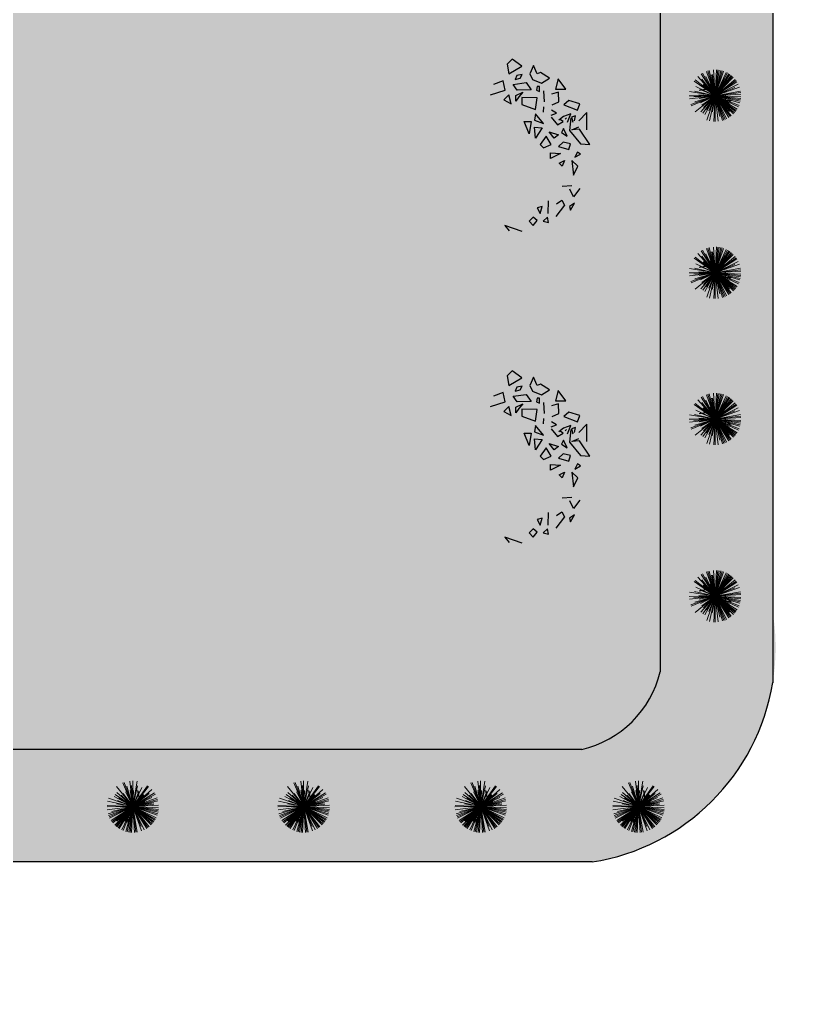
# Model space of a CAD drawing. Header units: millimetres. Extents: x -1544140 to 7445918, y -1294905 to 2019878.
# Drawn here: x 1783766 to 1790708, y 33135 to 41904 of the extents above; entities that cross this region are included whole.
import ezdxf

# ---------------------------------------------------------------- set-up
doc = ezdxf.new("R2010")
doc.units = ezdxf.units.MM
doc.header["$MEASUREMENT"] = 0
doc.layers.add('marc det', color=74, linetype='Continuous', lineweight=18)
picture_1 = doc.add_image_def('image5.png', size_in_pixel=(1482, 826))

msp = doc.modelspace()

# ---------------------------------------------------------------- hatches: boundary and pattern name
at = {"true_color": 0x8dc133, "transparency": 33554687}
h = msp.add_hatch(color=65, dxfattribs=at)
h.dxf.hatch_style = 1
h.paths.add_polyline_path([(1789235.9, 49684.9, -0.388077), (1790455.1, 48602.3), (1790455.1, 36642.8, -0.416277), (1788851.7, 34424.9), (1781159, 34424.9, -0.394381), (1778697.6, 35837.7), (1778697.6, 47717.4, -0.352206), (1780242.9, 49684.9)])
h.paths.add_polyline_path([(1789455.1, 36546.3, -0.417198), (1788759.3, 35424.9), (1781024.2, 35424.9, -0.386529), (1779697.6, 36013.3), (1779697.6, 47724.2, -0.326949), (1780377.3, 48684.9), (1789455.1, 48684.9)], flags=16)
at = {"true_color": 0xb8d93f, "transparency": 33554687}
h = msp.add_hatch(color=63, dxfattribs=at)
h.dxf.hatch_style = 1
h.paths.add_polyline_path([(1780377.3, 48684.9, 0.326949), (1779697.6, 47724.2), (1779697.6, 36013.3, 0.386529), (1781024.2, 35424.9), (1788759.3, 35424.9, 0.417198), (1789455.1, 36546.3), (1789455.1, 48528.4, 0.351898), (1789246, 48684.9)])
at = {"layer": 'marc det'}
for points in [[(1787411.5, 40390.5), (1787451.8, 40240.3), (1787515.1, 40190.9), (1787642.5, 40100.3), (1787653.6, 40004.9), (1787763.4, 39992.1), (1787809.9, 40028.8), (1787879.7, 40001.2), (1788077.5, 39895.7), (1788145.8, 39929.8), (1788231, 39987.8), (1788305.9, 39988.8), (1788350, 39873.7), (1788361.4, 40034.1), (1788435, 40014.2), (1788489.2, 40066.1), (1788557.6, 40072.7), (1788644, 40151.6), (1788740.9, 40177.5), (1788796.3, 40250.4), (1788785.9, 40303.3), (1788825.8, 40373.1), (1788916.1, 40404.6), (1789029.7, 40426.9), (1788944.5, 40451.4), (1788875.9, 40527.4), (1788905.4, 40622.6), (1788946.7, 40685.7), (1788920.7, 40763.1), (1788920.6, 40845.6), (1788979.9, 40898.5), (1788911.4, 40919.5), (1788862.2, 41006.1), (1788865.9, 41096.2), (1788820.5, 41190.4), (1788755.9, 41219), (1788730, 41268.9), (1788717, 41335.1), (1788626.5, 41358.6), (1788574.8, 41403.4), (1788561.7, 41524.6), (1788580.9, 41617.8), (1788526.8, 41538.4), (1788468.7, 41478.8), (1788414.5, 41481.9), (1788339.5, 41535.9), (1788250.3, 41580.3), (1788176.7, 41572.7), (1787997.1, 41585.5), (1787919.4, 41735.3), (1787931.3, 41551.9), (1787847.5, 41501), (1787768.7, 41492.4), (1787661.6, 41437), (1787604.9, 41370.8), (1787519.7, 41340.3), (1787490.1, 41272.5), (1787426.9, 41184.5), (1787434, 41111.8), (1787312.1, 41113.7), (1787407.8, 41036.3), (1787332.9, 41007.8), (1787313.6, 40969.6), (1787286.7, 40877.7), (1787308.7, 40858.6), (1787320.6, 40689), (1787292.2, 40642.2), (1787324.7, 40559.1), (1787315.7, 40495.5), (1787231.9, 40430.9), (1787136.4, 40370.8), (1787228.1, 40395.7), (1787357.2, 40421.1)], [(1787411.5, 37623), (1787451.8, 37472.8), (1787515.1, 37423.4), (1787642.5, 37332.8), (1787653.6, 37237.4), (1787763.4, 37224.6), (1787809.9, 37261.3), (1787879.7, 37233.7), (1788077.5, 37128.2), (1788145.8, 37162.3), (1788231, 37220.3), (1788305.9, 37221.3), (1788350, 37106.2), (1788361.4, 37266.6), (1788435, 37246.7), (1788489.2, 37298.6), (1788557.6, 37305.2), (1788644, 37384.1), (1788740.9, 37410), (1788796.3, 37482.9), (1788785.9, 37535.8), (1788825.8, 37605.6), (1788916.1, 37637.1), (1789029.7, 37659.4), (1788944.5, 37683.9), (1788875.9, 37759.9), (1788905.4, 37855.1), (1788946.7, 37918.2), (1788920.7, 37995.6), (1788920.6, 38078.1), (1788979.9, 38131.1), (1788911.4, 38152), (1788862.2, 38238.6), (1788865.9, 38328.7), (1788820.5, 38422.9), (1788755.9, 38451.5), (1788730, 38501.4), (1788717, 38567.6), (1788626.5, 38591.1), (1788574.8, 38635.9), (1788561.7, 38757.1), (1788580.9, 38850.3), (1788526.8, 38770.9), (1788468.7, 38711.3), (1788414.5, 38714.4), (1788339.5, 38768.5), (1788250.3, 38812.8), (1788176.7, 38805.2), (1787997.1, 38818), (1787919.4, 38967.8), (1787931.3, 38784.4), (1787847.5, 38733.5), (1787768.7, 38724.9), (1787661.6, 38669.5), (1787604.9, 38603.3), (1787519.7, 38572.8), (1787490.1, 38505), (1787426.9, 38417), (1787434, 38344.3), (1787312.1, 38346.2), (1787407.8, 38268.8), (1787332.9, 38240.3), (1787313.6, 38202.1), (1787286.7, 38110.2), (1787308.7, 38091.1), (1787320.6, 37921.5), (1787292.2, 37874.7), (1787324.7, 37791.6), (1787315.7, 37728), (1787231.9, 37663.4), (1787136.4, 37603.3), (1787228.1, 37628.2), (1787357.2, 37653.6)]]:
    msp.add_hatch(color=102, dxfattribs=at).paths.add_polyline_path(points)

# ---------------------------------------------------------------- linework, layer by layer
at = {"color": 96}
for p, q in [((1788141.4, 41554.7), (1788097.2, 41509.3)), ((1788097.2, 41509.3), (1788110.4, 41424.3)), ((1788110.4, 41424.3), (1788225.4, 41492.3)), ((1788225.4, 41492.3), (1788141.4, 41554.7)), ((1788331.5, 41497.9), (1788296.1, 41424.3)), ((1788362.4, 41424.3), (1788331.5, 41497.9)), ((1788181.2, 41407.3), (1788167.9, 41373.3)), ((1788229.8, 41418.6), (1788181.2, 41407.3)), ((1788212.1, 41384.6), (1788229.8, 41418.6)), ((1788296.1, 41424.3), (1788322.6, 41373.3)), ((1788393.3, 41435.7), (1788362.4, 41424.3)), ((1788472.9, 41384.6), (1788393.3, 41435.7)), ((1788061.8, 41362), (1787973.4, 41328)), ((1788079.5, 41277), (1788061.8, 41362)), ((1788150.2, 41328), (1788265.1, 41344.9)), ((1788185.6, 41277), (1788150.2, 41328)), ((1788167.9, 41373.3), (1788212.1, 41384.6)), ((1788265.1, 41344.9), (1788309.3, 41282.7)), ((1788322.6, 41373.3), (1788402.1, 41339.3)), ((1788362.4, 41311), (1788358, 41277)), ((1788384.5, 41311), (1788362.4, 41311)), ((1788384.5, 41265.6), (1788384.5, 41311)), ((1788402.1, 41339.3), (1788472.9, 41384.6)), ((1788548.1, 41378.9), (1788525.9, 41288.3)), ((1788618.7, 41288.3), (1788548.1, 41378.9)), ((1787946.9, 41237.3), (1788079.5, 41277)), ((1788110.4, 41237.3), (1788066.2, 41192)), ((1788132.6, 41158), (1788110.4, 41237.3)), ((1788172.3, 41231.6), (1788234.2, 41260)), ((1788172.3, 41180.6), (1788172.3, 41231.6)), ((1788198.8, 41220.3), (1788172.3, 41180.6)), ((1788309.3, 41282.7), (1788185.6, 41277)), ((1788234.2, 41260), (1788198.8, 41220.3)), ((1788225.4, 41214.6), (1788225.4, 41152.3)), ((1788362.4, 41209), (1788225.4, 41214.6)), ((1788358, 41277), (1788384.5, 41265.6)), ((1788419.8, 41271.3), (1788424.3, 41175)), ((1788551.8, 41260.3), (1788489.9, 41243.2)), ((1788525.9, 41288.3), (1788618.7, 41288.3)), ((1788556.3, 41175.3), (1788551.8, 41260.3)), ((1788066.2, 41192), (1788132.6, 41158)), ((1788225.4, 41152.3), (1788349.1, 41106.9)), ((1788349.1, 41106.9), (1788362.4, 41209)), ((1788419.8, 41129.7), (1788415.4, 41084.3)), ((1788494.4, 41147), (1788556.3, 41175.3)), ((1788644.7, 41186.6), (1788600.5, 41147)), ((1788600.5, 41147), (1788719.8, 41101.6)), ((1788741.9, 41158.3), (1788644.7, 41186.6)), ((1788719.8, 41101.6), (1788741.9, 41158.3)), ((1788349.1, 41067.3), (1788340.3, 41010.7)), ((1788419.8, 40982.3), (1788349.1, 41067.3)), ((1788485.5, 41056.3), (1788534.1, 41073.3)), ((1788486.2, 41039), (1788543.6, 40971)), ((1788534.1, 41073.3), (1788489.9, 41101.6)), ((1788596, 41044.9), (1788556.3, 41010.9)), ((1788662.3, 41067.6), (1788596, 41044.9)), ((1788631.4, 40994), (1788662.3, 41067.6)), ((1788702.1, 41050.6), (1788666.8, 41039.3)), ((1788666.8, 41039.3), (1788680, 40994)), ((1788693.3, 41005.3), (1788702.1, 41050.6)), ((1788803.8, 41078.9), (1788733, 41005.3)), ((1788803.8, 40925.9), (1788803.8, 41078.9)), ((1788291.6, 40891.7), (1788247.4, 40999.3)), ((1788247.4, 40999.3), (1788309.3, 40999.3)), ((1788309.3, 40999.3), (1788291.6, 40891.7)), ((1788340.3, 41010.7), (1788419.8, 40982.3)), ((1788543.6, 40971), (1788592.2, 40999.3)), ((1788592.2, 40999.3), (1788561.3, 41022)), ((1788609.9, 41022), (1788623.2, 41033.3)), ((1788662.9, 41033.3), (1788649.7, 40920)), ((1788671.8, 40925.7), (1788733.7, 40953.9)), ((1788340.3, 40948.3), (1788406.6, 40942.6)), ((1788349.1, 40852), (1788340.3, 40948.3)), ((1788406.6, 40942.6), (1788349.1, 40852)), ((1788442, 40869), (1788388.9, 40795.3)), ((1788486.2, 40795.3), (1788442, 40869)), ((1788512.7, 40852), (1788468.5, 40908.6)), ((1788468.5, 40908.6), (1788552.4, 40880.3)), ((1788552.4, 40880.3), (1788512.7, 40852)), ((1788596.7, 40937), (1788579, 40903)), ((1788579, 40903), (1788627.6, 40869)), ((1788627.6, 40869), (1788596.7, 40937)), ((1788649.7, 40920), (1788746.9, 40800.9)), ((1788738.1, 40931.3), (1788671.8, 40925.7)), ((1788830.9, 40795.3), (1788738.1, 40931.3)), ((1788388.9, 40795.3), (1788419.8, 40767)), ((1788419.8, 40767), (1788486.2, 40795.3)), ((1788592.2, 40818), (1788552.4, 40778.3)), ((1788552.4, 40778.3), (1788645.2, 40750)), ((1788658.5, 40800.9), (1788592.2, 40818)), ((1788645.2, 40750), (1788658.5, 40800.9)), ((1788746.9, 40800.9), (1788830.9, 40795.3)), ((1788481.7, 40670.6), (1788481.7, 40721.6)), ((1788481.7, 40721.6), (1788570.1, 40715.9)), ((1788570.1, 40715.9), (1788481.7, 40670.6)), ((1788720.4, 40727.3), (1788698.3, 40681.9)), ((1788698.3, 40681.9), (1788746.9, 40710.3)), ((1788746.9, 40710.3), (1788720.4, 40727.3)), ((1788556.9, 40631), (1788605.5, 40653.7)), ((1788583.4, 40602.6), (1788556.9, 40631)), ((1788605.5, 40653.7), (1788583.4, 40602.6)), ((1788671.8, 40653.7), (1788685.1, 40523.3)), ((1788724.8, 40602.6), (1788671.8, 40653.7)), ((1788685.1, 40523.3), (1788724.8, 40602.6)), ((1788583.4, 40427), (1788671.8, 40432.6)), ((1788684.4, 40331), (1788653.5, 40399)), ((1788741.9, 40404.6), (1788684.4, 40331)), ((1788459.6, 40183.3), (1788464, 40296.6)), ((1788604.9, 40257.3), (1788529.7, 40155.3)), ((1788534.1, 40268.6), (1788582.8, 40302.6)), ((1788582.8, 40302.6), (1788604.9, 40257.3)), ((1788693.3, 40274.3), (1788649.1, 40246)), ((1788657.9, 40212), (1788693.3, 40274.3)), ((1788406.6, 40245.6), (1788362.4, 40234.3)), ((1788362.4, 40234.3), (1788388.9, 40183.3)), ((1788388.9, 40183.3), (1788406.6, 40245.6)), ((1788649.1, 40246), (1788657.9, 40212)), ((1788075.1, 40075.7), (1788114.9, 40030.3)), ((1788229.8, 40024.6), (1788075.1, 40075.7)), ((1788327, 40149.3), (1788291.6, 40115.3)), ((1788291.6, 40115.3), (1788327, 40075.7)), ((1788362.4, 40121), (1788327, 40149.3)), ((1788327, 40075.7), (1788362.4, 40121)), ((1788455.2, 40149.3), (1788415.4, 40115.3)), ((1788415.4, 40115.3), (1788464, 40104)), ((1788464, 40104), (1788455.2, 40149.3)), ((1788141.4, 38787.2), (1788097.2, 38741.8)), ((1788225.4, 38724.8), (1788141.4, 38787.2)), ((1788097.2, 38741.8), (1788110.4, 38656.8)), ((1788110.4, 38656.8), (1788225.4, 38724.8)), ((1788331.5, 38730.4), (1788296.1, 38656.8)), ((1788362.4, 38656.8), (1788331.5, 38730.4)), ((1788061.8, 38594.5), (1787973.4, 38560.5)), ((1788079.5, 38509.5), (1788061.8, 38594.5)), ((1788181.2, 38639.8), (1788167.9, 38605.8)), ((1788167.9, 38605.8), (1788212.1, 38617.1)), ((1788229.8, 38651.1), (1788181.2, 38639.8)), ((1788212.1, 38617.1), (1788229.8, 38651.1)), ((1788296.1, 38656.8), (1788322.6, 38605.8)), ((1788322.6, 38605.8), (1788402.1, 38571.8)), ((1788393.3, 38668.2), (1788362.4, 38656.8)), ((1788472.9, 38617.1), (1788393.3, 38668.2)), ((1788402.1, 38571.8), (1788472.9, 38617.1)), ((1788548.1, 38611.4), (1788525.9, 38520.8)), ((1788618.7, 38520.8), (1788548.1, 38611.4)), ((1787946.9, 38469.8), (1788079.5, 38509.5)), ((1788150.2, 38560.5), (1788265.1, 38577.4)), ((1788185.6, 38509.5), (1788150.2, 38560.5)), ((1788309.3, 38515.2), (1788185.6, 38509.5)), ((1788265.1, 38577.4), (1788309.3, 38515.2)), ((1788362.4, 38543.5), (1788358, 38509.5)), ((1788358, 38509.5), (1788384.5, 38498.1)), ((1788384.5, 38543.5), (1788362.4, 38543.5)), ((1788384.5, 38498.1), (1788384.5, 38543.5)), ((1788419.8, 38503.8), (1788424.3, 38407.5)), ((1788525.9, 38520.8), (1788618.7, 38520.8)), ((1788110.4, 38469.8), (1788066.2, 38424.5)), ((1788066.2, 38424.5), (1788132.6, 38390.5)), ((1788132.6, 38390.5), (1788110.4, 38469.8)), ((1788172.3, 38464.1), (1788234.2, 38492.5)), ((1788172.3, 38413.1), (1788172.3, 38464.1)), ((1788198.8, 38452.8), (1788172.3, 38413.1)), ((1788234.2, 38492.5), (1788198.8, 38452.8)), ((1788225.4, 38447.1), (1788225.4, 38384.8)), ((1788362.4, 38441.5), (1788225.4, 38447.1)), ((1788349.1, 38339.4), (1788362.4, 38441.5)), ((1788551.8, 38492.8), (1788489.9, 38475.7)), ((1788494.4, 38379.5), (1788556.3, 38407.8)), ((1788556.3, 38407.8), (1788551.8, 38492.8)), ((1788644.7, 38419.1), (1788600.5, 38379.5)), ((1788741.9, 38390.8), (1788644.7, 38419.1)), ((1788225.4, 38384.8), (1788349.1, 38339.4)), ((1788419.8, 38362.2), (1788415.4, 38316.8)), ((1788534.1, 38305.8), (1788489.9, 38334.1)), ((1788600.5, 38379.5), (1788719.8, 38334.1)), ((1788719.8, 38334.1), (1788741.9, 38390.8)), ((1788291.6, 38124.2), (1788247.4, 38231.8)), ((1788247.4, 38231.8), (1788309.3, 38231.8)), ((1788309.3, 38231.8), (1788291.6, 38124.2)), ((1788349.1, 38299.8), (1788340.3, 38243.2)), ((1788340.3, 38243.2), (1788419.8, 38214.8)), ((1788419.8, 38214.8), (1788349.1, 38299.8)), ((1788485.5, 38288.8), (1788534.1, 38305.8)), ((1788486.2, 38271.5), (1788543.6, 38203.5)), ((1788543.6, 38203.5), (1788592.2, 38231.8)), ((1788596, 38277.4), (1788556.3, 38243.4)), ((1788592.2, 38231.8), (1788561.3, 38254.5)), ((1788662.3, 38300.1), (1788596, 38277.4)), ((1788609.9, 38254.5), (1788623.2, 38265.8)), ((1788631.4, 38226.5), (1788662.3, 38300.1)), ((1788662.9, 38265.8), (1788649.7, 38152.5)), ((1788702.1, 38283.1), (1788666.8, 38271.8)), ((1788666.8, 38271.8), (1788680, 38226.5)), ((1788693.3, 38237.8), (1788702.1, 38283.1)), ((1788803.8, 38311.4), (1788733, 38237.8)), ((1788803.8, 38158.4), (1788803.8, 38311.4)), ((1788340.3, 38180.8), (1788406.6, 38175.1)), ((1788349.1, 38084.5), (1788340.3, 38180.8)), ((1788406.6, 38175.1), (1788349.1, 38084.5)), ((1788596.7, 38169.5), (1788579, 38135.5)), ((1788627.6, 38101.5), (1788596.7, 38169.5)), ((1788649.7, 38152.5), (1788746.9, 38033.5)), ((1788671.8, 38158.2), (1788733.7, 38186.4)), ((1788738.1, 38163.8), (1788671.8, 38158.2)), ((1788830.9, 38027.8), (1788738.1, 38163.8)), ((1788442, 38101.5), (1788388.9, 38027.8)), ((1788486.2, 38027.8), (1788442, 38101.5)), ((1788512.7, 38084.5), (1788468.5, 38141.1)), ((1788468.5, 38141.1), (1788552.4, 38112.8)), ((1788552.4, 38112.8), (1788512.7, 38084.5)), ((1788579, 38135.5), (1788627.6, 38101.5)), ((1788388.9, 38027.8), (1788419.8, 37999.5)), ((1788419.8, 37999.5), (1788486.2, 38027.8)), ((1788592.2, 38050.5), (1788552.4, 38010.8)), ((1788552.4, 38010.8), (1788645.2, 37982.5)), ((1788658.5, 38033.5), (1788592.2, 38050.5)), ((1788645.2, 37982.5), (1788658.5, 38033.5)), ((1788746.9, 38033.5), (1788830.9, 38027.8)), ((1788481.7, 37903.1), (1788481.7, 37954.1)), ((1788481.7, 37954.1), (1788570.1, 37948.4)), ((1788570.1, 37948.4), (1788481.7, 37903.1)), ((1788556.9, 37863.5), (1788605.5, 37886.2)), ((1788605.5, 37886.2), (1788583.4, 37835.1)), ((1788671.8, 37886.2), (1788685.1, 37755.8)), ((1788724.8, 37835.1), (1788671.8, 37886.2)), ((1788720.4, 37959.8), (1788698.3, 37914.4)), ((1788698.3, 37914.4), (1788746.9, 37942.8)), ((1788746.9, 37942.8), (1788720.4, 37959.8)), ((1788583.4, 37835.1), (1788556.9, 37863.5)), ((1788685.1, 37755.8), (1788724.8, 37835.1)), ((1788583.4, 37659.5), (1788671.8, 37665.1)), ((1788684.4, 37563.5), (1788653.5, 37631.5)), ((1788741.9, 37637.1), (1788684.4, 37563.5)), ((1788534.1, 37501.1), (1788582.8, 37535.1)), ((1788582.8, 37535.1), (1788604.9, 37489.8)), ((1788406.6, 37478.1), (1788362.4, 37466.8)), ((1788362.4, 37466.8), (1788388.9, 37415.8)), ((1788388.9, 37415.8), (1788406.6, 37478.1)), ((1788459.6, 37415.8), (1788464, 37529.1)), ((1788604.9, 37489.8), (1788529.7, 37387.8)), ((1788693.3, 37506.8), (1788649.1, 37478.5)), ((1788649.1, 37478.5), (1788657.9, 37444.5)), ((1788657.9, 37444.5), (1788693.3, 37506.8)), ((1788327, 37381.8), (1788291.6, 37347.8)), ((1788362.4, 37353.5), (1788327, 37381.8)), ((1788455.2, 37381.8), (1788415.4, 37347.8)), ((1788464, 37336.5), (1788455.2, 37381.8)), ((1788075.1, 37308.2), (1788114.9, 37262.8)), ((1788229.8, 37257.1), (1788075.1, 37308.2)), ((1788291.6, 37347.8), (1788327, 37308.2)), ((1788327, 37308.2), (1788362.4, 37353.5)), ((1788415.4, 37347.8), (1788464, 37336.5))]:
    msp.add_line(p, q, dxfattribs=at)
at = {"color": 116, "lineweight": -2, "true_color": 0x136734}
for p, q in [((1789874.2, 41288.1), (1789800.8, 41275.1)), ((1789874.2, 39715.4), (1789800.8, 39702.5)), ((1789874.2, 38416.3), (1789800.8, 38403.3)), ((1789874.2, 36843.6), (1789800.8, 36830.7)), ((1784829.7, 34984.9), (1784816.8, 35058.4)), ((1786348, 34984.9), (1786335.1, 35058.4)), ((1787920.7, 34984.9), (1787907.8, 35058.4)), ((1789321.7, 34984.9), (1789308.7, 35058.4))]:
    msp.add_line(p, q, dxfattribs=at)
at = {"color": 116, "true_color": 0x136734}
for p, q in [((1790036.1, 41137.4), (1790036.1, 41234.7)), ((1789987.5, 41186), (1790084.8, 41186)), ((1790036.1, 39564.8), (1790036.1, 39662)), ((1789987.5, 39613.4), (1790084.8, 39613.4)), ((1790036.1, 38265.6), (1790036.1, 38362.9)), ((1789987.5, 38314.2), (1790084.8, 38314.2)), ((1789987.5, 36741.6), (1790084.8, 36741.6)), ((1790036.1, 36693), (1790036.1, 36790.2)), ((1784679.1, 34823), (1784776.3, 34823)), ((1784727.7, 34871.6), (1784727.7, 34774.4)), ((1786197.4, 34823), (1786294.6, 34823)), ((1786246, 34871.6), (1786246, 34774.4)), ((1787770, 34823), (1787867.3, 34823)), ((1787818.7, 34871.6), (1787818.7, 34774.4)), ((1789171, 34823), (1789268.2, 34823)), ((1789219.6, 34871.6), (1789219.6, 34774.4))]:
    msp.add_line(p, q, dxfattribs=at)
for points in [[(1790455.1, 48602.3), (1790455.1, 36017.1)], [(1789455.1, 48528.4), (1789455.1, 36113.7)], [(1788759.3, 35424.9), (1780345, 35424.9)], [(1788851.7, 34424.9), (1780210.2, 34424.9)]]:
    msp.add_lwpolyline(points)
for radius, start, end in [(928.4, 282.88862, 346.52808), (1928.4, 278.93317, 350.6635)]:
    msp.add_arc((1788552.2, 36330), radius, start, end)
at = {"layer": 'marc det', "color": 116, "true_color": 0x136734}
for p, q in [((1789943, 41229.4), (1789789.2, 41399.5)), ((1789943, 41229.4), (1789819.9, 41422.8)), ((1789943, 41229.4), (1789830.9, 41429.4)), ((1789943, 41229.4), (1789860.3, 41398.5)), ((1789943, 41229.4), (1789866, 41445.4)), ((1789943, 41229.4), (1789878.2, 41449.4)), ((1789943, 41229.4), (1789890.7, 41452.7)), ((1789943, 41229.4), (1789910.4, 41415)), ((1789943, 41229.4), (1789920.8, 41416.6)), ((1789943, 41229.4), (1789928.8, 41458.3)), ((1789943, 41229.4), (1789954.5, 41458.4)), ((1789943, 41229.4), (1789967.4, 41457.4)), ((1789943, 41229.4), (1789980.1, 41455.7)), ((1789943, 41229.4), (1789992.8, 41453.3)), ((1789943, 41229.4), (1790005.2, 41450.1)), ((1789943, 41229.4), (1790017.5, 41446.3)), ((1789943, 41229.4), (1790041.3, 41436.6)), ((1789943, 41229.4), (1790052.8, 41430.8)), ((1789943, 41229.4), (1790063.9, 41424.3)), ((1790074.7, 41417.2), (1789943, 41229.4)), ((1789943, 41229.4), (1790085, 41409.5)), ((1789943, 41229.4), (1790094.9, 41401.3)), ((1789943, 41229.4), (1790104.3, 41392.5)), ((1789945.5, 41227.2), (1789757.7, 41358.8)), ((1789757.7, 41358.8), (1789945.5, 41227.2)), ((1789945.5, 41227.2), (1789765.3, 41369.1)), ((1789943, 41229.4), (1789772.9, 41310.1)), ((1789943, 41229.4), (1789824.8, 41375.9)), ((1789943, 41229.4), (1789834.8, 41325)), ((1789943, 41229.4), (1789840.3, 41330.9)), ((1789943, 41229.4), (1789898.5, 41335.1)), ((1789943, 41229.4), (1790121.5, 41373.4)), ((1789943, 41229.4), (1790129.3, 41363.2)), ((1789943, 41229.4), (1790136.5, 41352.6)), ((1789943, 41229.4), (1790149.1, 41330.1)), ((1789943, 41229.4), (1790159.1, 41306.4)), ((1789943, 41229.4), (1790118.2, 41303.1)), ((1789943, 41229.4), (1789713.7, 41228)), ((1789943, 41229.4), (1789715.3, 41202.3)), ((1789943, 41229.4), (1789716.7, 41266.4)), ((1789943, 41229.4), (1789727, 41152.3)), ((1789943, 41229.4), (1789731.7, 41140.3)), ((1789943, 41229.4), (1789754.6, 41217.7)), ((1789943, 41229.4), (1789759, 41270.2)), ((1789943, 41229.4), (1789761.7, 41176)), ((1789943, 41229.4), (1789764.6, 41085.3)), ((1789943, 41229.4), (1789798.4, 41236.6)), ((1789943, 41229.4), (1789800.2, 41204.2)), ((1789943, 41229.4), (1789809.2, 41283.9)), ((1789943, 41229.4), (1789812.4, 41165.5)), ((1789943, 41229.4), (1789817.5, 41087.1)), ((1789943, 41229.4), (1789824.8, 41144.4)), ((1789943, 41229.4), (1789834.1, 41073.9)), ((1789834.1, 41073.9), (1789943, 41229.4)), ((1789943, 41229.4), (1789840.6, 41125.6)), ((1789943, 41229.4), (1789852.1, 41062.5)), ((1789943, 41229.4), (1789866.1, 41105.2)), ((1789943, 41229.4), (1789868.6, 41012.4)), ((1789943, 41229.4), (1789887.9, 41093.9)), ((1789943, 41229.4), (1789893.3, 41005.5)), ((1789943, 41229.4), (1789919.4, 41084.7)), ((1789943, 41229.4), (1789931.6, 41000.3)), ((1789943, 41229.4), (1790168.9, 41269.1)), ((1789943, 41229.4), (1790170.8, 41256.4)), ((1789943, 41229.4), (1790172, 41243.6)), ((1789943, 41229.4), (1790007.9, 41009.4)), ((1789943, 41229.4), (1789970.1, 41001.6)), ((1789943, 41229.4), (1789944.4, 41000)), ((1789943, 41229.4), (1790163.8, 41167.2)), ((1789943, 41229.4), (1790167, 41179.7)), ((1789943, 41229.4), (1790169.4, 41192.3)), ((1789943, 41229.4), (1790172.1, 41217.9)), ((1789943, 41229.4), (1790171.1, 41205.1)), ((1789943, 41229.4), (1790123.2, 41087.4)), ((1789943, 41229.4), (1790115, 41077.6)), ((1789943, 41229.4), (1790106.2, 41068.2)), ((1789943, 41229.4), (1790071.1, 41087.8)), ((1790130.9, 41097.8), (1789943, 41229.4)), ((1789943, 41229.4), (1790130.9, 41097.8)), ((1789943, 41229.4), (1790138, 41108.5)), ((1789943, 41229.4), (1790150.3, 41131.1)), ((1789943, 41229.4), (1790155.5, 41142.9)), ((1789943, 41229.4), (1790087.1, 41050.9)), ((1789943, 41229.4), (1790076.9, 41043.1)), ((1789943, 41229.4), (1790066.2, 41035.9)), ((1789943, 41229.4), (1790043.8, 41023.3)), ((1789943, 41229.4), (1790020.1, 41013.3)), ((1789943, 41229.4), (1790032.1, 41018)), ((1789943, 41229.4), (1790072.1, 41159)), ((1789943, 41229.4), (1789986.6, 41043.6)), ((1789943, 39656.7), (1789789.2, 39826.8)), ((1789943, 39656.7), (1789819.9, 39850.2)), ((1789943, 39656.7), (1789830.9, 39856.8)), ((1789943, 39656.7), (1789860.3, 39825.9)), ((1789943, 39656.7), (1789866, 39872.7)), ((1789943, 39656.7), (1789878.2, 39876.7)), ((1789943, 39656.7), (1789890.7, 39880)), ((1789943, 39656.7), (1789910.4, 39842.3)), ((1789943, 39656.7), (1789920.8, 39843.9)), ((1789943, 39656.7), (1789928.8, 39885.6)), ((1789943, 39656.7), (1789954.5, 39885.8)), ((1789943, 39656.7), (1789967.4, 39884.8)), ((1789943, 39656.7), (1789980.1, 39883.1)), ((1789943, 39656.7), (1789992.8, 39880.6)), ((1789943, 39656.7), (1790005.2, 39877.5)), ((1789943, 39656.7), (1790017.5, 39873.6)), ((1789943, 39656.7), (1790041.3, 39863.9)), ((1789943, 39656.7), (1790052.8, 39858.1)), ((1789943, 39656.7), (1790063.9, 39851.6)), ((1790074.7, 39844.6), (1789943, 39656.7)), ((1789943, 39656.7), (1790085, 39836.9)), ((1789943, 39656.7), (1790094.9, 39828.6)), ((1789943, 39656.7), (1790104.3, 39819.9)), ((1789945.5, 39654.5), (1789757.7, 39786.1)), ((1789757.7, 39786.1), (1789945.5, 39654.5)), ((1789945.5, 39654.5), (1789765.3, 39796.5)), ((1789943, 39656.7), (1789772.9, 39737.4)), ((1789943, 39656.7), (1789824.8, 39803.2)), ((1789943, 39656.7), (1789834.8, 39752.3)), ((1789943, 39656.7), (1789840.3, 39758.2)), ((1789943, 39656.7), (1789898.5, 39762.4)), ((1789943, 39656.7), (1790121.5, 39800.8)), ((1789943, 39656.7), (1790129.3, 39790.5)), ((1789943, 39656.7), (1790136.5, 39779.9)), ((1789943, 39656.7), (1790149.1, 39757.5)), ((1789943, 39656.7), (1790159.1, 39733.8)), ((1789943, 39656.7), (1790118.2, 39730.5)), ((1789943, 39656.7), (1789713.7, 39655.3)), ((1789943, 39656.7), (1789715.3, 39629.7)), ((1789943, 39656.7), (1789716.7, 39693.8)), ((1789943, 39656.7), (1789727, 39579.7)), ((1789943, 39656.7), (1789731.7, 39567.7)), ((1789943, 39656.7), (1789754.6, 39645)), ((1789943, 39656.7), (1789759, 39697.6)), ((1789943, 39656.7), (1789761.7, 39603.3)), ((1789943, 39656.7), (1789764.6, 39512.6)), ((1789943, 39656.7), (1789798.4, 39664)), ((1789943, 39656.7), (1789800.2, 39631.6)), ((1789943, 39656.7), (1789809.2, 39711.2)), ((1789943, 39656.7), (1789812.4, 39592.9)), ((1789943, 39656.7), (1789817.5, 39514.5)), ((1789943, 39656.7), (1789824.8, 39571.8)), ((1789943, 39656.7), (1789834.1, 39501.2)), ((1789834.1, 39501.2), (1789943, 39656.7)), ((1789943, 39656.7), (1789840.6, 39553)), ((1789943, 39656.7), (1789852.1, 39489.8)), ((1789943, 39656.7), (1789866.1, 39532.5)), ((1789943, 39656.7), (1789868.6, 39439.8)), ((1789943, 39656.7), (1789887.9, 39521.2)), ((1789943, 39656.7), (1789893.3, 39432.8)), ((1789943, 39656.7), (1789919.4, 39512.1)), ((1789943, 39656.7), (1789931.6, 39427.6)), ((1789943, 39656.7), (1790168.9, 39696.5)), ((1789943, 39656.7), (1790170.8, 39683.8)), ((1789943, 39656.7), (1790172, 39670.9)), ((1789943, 39656.7), (1790007.9, 39436.7)), ((1789943, 39656.7), (1789970.1, 39429)), ((1789943, 39656.7), (1789944.4, 39427.4)), ((1789943, 39656.7), (1790163.8, 39594.5)), ((1789943, 39656.7), (1790167, 39607)), ((1789943, 39656.7), (1790169.4, 39619.6)), ((1789943, 39656.7), (1790172.1, 39645.2)), ((1789943, 39656.7), (1790171.1, 39632.4)), ((1789943, 39656.7), (1790123.2, 39514.8)), ((1789943, 39656.7), (1790115, 39504.9)), ((1789943, 39656.7), (1790106.2, 39495.5)), ((1789943, 39656.7), (1790071.1, 39515.1)), ((1790130.9, 39525.1), (1789943, 39656.7)), ((1789943, 39656.7), (1790130.9, 39525.1)), ((1789943, 39656.7), (1790138, 39535.8)), ((1789943, 39656.7), (1790150.3, 39558.4)), ((1789943, 39656.7), (1790155.5, 39570.2)), ((1789943, 39656.7), (1790087.1, 39478.2)), ((1789943, 39656.7), (1790076.9, 39470.5)), ((1789943, 39656.7), (1790066.2, 39463.2)), ((1789943, 39656.7), (1790043.8, 39450.7)), ((1789943, 39656.7), (1790020.1, 39440.7)), ((1789943, 39656.7), (1790032.1, 39445.3)), ((1789943, 39656.7), (1790072.1, 39586.4)), ((1789943, 39656.7), (1789986.6, 39471)), ((1789943, 38357.6), (1789928.8, 38586.5)), ((1789943, 38357.6), (1789954.5, 38586.6)), ((1789943, 38357.6), (1789967.4, 38585.6)), ((1789943, 38357.6), (1789980.1, 38583.9)), ((1789945.5, 38355.4), (1789765.3, 38497.3)), ((1789943, 38357.6), (1789789.2, 38527.7)), ((1789943, 38357.6), (1789819.9, 38551)), ((1789943, 38357.6), (1789824.8, 38504.1)), ((1789943, 38357.6), (1789830.9, 38557.6)), ((1789943, 38357.6), (1789860.3, 38526.7)), ((1789943, 38357.6), (1789866, 38573.6)), ((1789943, 38357.6), (1789878.2, 38577.6)), ((1789943, 38357.6), (1789890.7, 38580.9)), ((1789943, 38357.6), (1789910.4, 38543.2)), ((1789943, 38357.6), (1789920.8, 38544.8)), ((1789943, 38357.6), (1789992.8, 38581.5)), ((1789943, 38357.6), (1790005.2, 38578.3)), ((1789943, 38357.6), (1790017.5, 38574.5)), ((1789943, 38357.6), (1790041.3, 38564.8)), ((1789943, 38357.6), (1790052.8, 38559)), ((1789943, 38357.6), (1790063.9, 38552.5)), ((1790074.7, 38545.4), (1789943, 38357.6)), ((1789943, 38357.6), (1790085, 38537.7)), ((1789943, 38357.6), (1790094.9, 38529.5)), ((1789943, 38357.6), (1790104.3, 38520.7)), ((1789943, 38357.6), (1790121.5, 38501.6)), ((1789945.5, 38355.4), (1789757.7, 38487)), ((1789757.7, 38487), (1789945.5, 38355.4)), ((1789943, 38357.6), (1789772.9, 38438.3)), ((1789943, 38357.6), (1789809.2, 38412.1)), ((1789943, 38357.6), (1789834.8, 38453.2)), ((1789943, 38357.6), (1789840.3, 38459.1)), ((1789943, 38357.6), (1789898.5, 38463.3)), ((1789943, 38357.6), (1790129.3, 38491.4)), ((1789943, 38357.6), (1790136.5, 38480.8)), ((1789943, 38357.6), (1790149.1, 38458.3)), ((1789943, 38357.6), (1790159.1, 38434.6)), ((1789943, 38357.6), (1790118.2, 38431.3)), ((1789943, 38357.6), (1789713.7, 38356.2)), ((1789943, 38357.6), (1789715.3, 38330.5)), ((1789943, 38357.6), (1789716.7, 38394.6)), ((1789943, 38357.6), (1789727, 38280.5)), ((1789943, 38357.6), (1789731.7, 38268.5)), ((1789943, 38357.6), (1789754.6, 38345.9)), ((1789943, 38357.6), (1789759, 38398.4)), ((1789943, 38357.6), (1789761.7, 38304.2)), ((1789943, 38357.6), (1789764.6, 38213.5)), ((1789943, 38357.6), (1789798.4, 38364.8)), ((1789943, 38357.6), (1789800.2, 38332.4)), ((1789943, 38357.6), (1789812.4, 38293.7)), ((1789943, 38357.6), (1789817.5, 38215.3)), ((1789943, 38357.6), (1789824.8, 38272.6)), ((1789943, 38357.6), (1789834.1, 38202.1)), ((1789834.1, 38202.1), (1789943, 38357.6)), ((1789943, 38357.6), (1789840.6, 38253.8)), ((1789943, 38357.6), (1789852.1, 38190.7)), ((1789943, 38357.6), (1789866.1, 38233.4)), ((1789943, 38357.6), (1789868.6, 38140.6)), ((1789943, 38357.6), (1789887.9, 38222.1)), ((1789943, 38357.6), (1789893.3, 38133.7)), ((1789943, 38357.6), (1789919.4, 38212.9)), ((1789943, 38357.6), (1789931.6, 38128.5)), ((1789943, 38357.6), (1790168.9, 38397.3)), ((1789943, 38357.6), (1790170.8, 38384.6)), ((1789943, 38357.6), (1790172, 38371.8)), ((1789943, 38357.6), (1790007.9, 38137.6)), ((1789943, 38357.6), (1789970.1, 38129.8)), ((1789943, 38357.6), (1789944.4, 38128.2)), ((1789943, 38357.6), (1790163.8, 38295.4)), ((1789943, 38357.6), (1790167, 38307.9)), ((1789943, 38357.6), (1790169.4, 38320.5)), ((1789943, 38357.6), (1790172.1, 38346.1)), ((1789943, 38357.6), (1790171.1, 38333.3)), ((1789943, 38357.6), (1790123.2, 38215.6)), ((1789943, 38357.6), (1790115, 38205.8)), ((1789943, 38357.6), (1790106.2, 38196.4)), ((1789943, 38357.6), (1790071.1, 38216)), ((1790130.9, 38226), (1789943, 38357.6)), ((1789943, 38357.6), (1790130.9, 38226)), ((1789943, 38357.6), (1790138, 38236.7)), ((1789943, 38357.6), (1790150.3, 38259.3)), ((1789943, 38357.6), (1790155.5, 38271.1)), ((1789943, 38357.6), (1790087.1, 38179.1)), ((1789943, 38357.6), (1790076.9, 38171.3)), ((1789943, 38357.6), (1790066.2, 38164.1)), ((1789943, 38357.6), (1790043.8, 38151.5)), ((1789943, 38357.6), (1790020.1, 38141.5)), ((1789943, 38357.6), (1790032.1, 38146.2)), ((1789943, 38357.6), (1790072.1, 38287.2)), ((1789943, 38357.6), (1789986.6, 38171.8)), ((1789943, 36784.9), (1789878.2, 37004.9)), ((1789943, 36784.9), (1789890.7, 37008.2)), ((1789943, 36784.9), (1789928.8, 37013.8)), ((1789943, 36784.9), (1789954.5, 37014)), ((1789943, 36784.9), (1789967.4, 37013)), ((1789943, 36784.9), (1789980.1, 37011.3)), ((1789943, 36784.9), (1789992.8, 37008.8)), ((1789943, 36784.9), (1790005.2, 37005.7)), ((1789945.5, 36782.7), (1789765.3, 36924.7)), ((1789943, 36784.9), (1789789.2, 36955)), ((1789943, 36784.9), (1789819.9, 36978.4)), ((1789943, 36784.9), (1789824.8, 36931.4)), ((1789943, 36784.9), (1789830.9, 36985)), ((1789943, 36784.9), (1789860.3, 36954.1)), ((1789943, 36784.9), (1789866, 37000.9)), ((1789943, 36784.9), (1789910.4, 36970.5)), ((1789943, 36784.9), (1789920.8, 36972.1)), ((1789943, 36784.9), (1790017.5, 37001.8)), ((1789943, 36784.9), (1790041.3, 36992.1)), ((1789943, 36784.9), (1790052.8, 36986.3)), ((1789943, 36784.9), (1790063.9, 36979.8)), ((1790074.7, 36972.8), (1789943, 36784.9)), ((1789943, 36784.9), (1790085, 36965.1)), ((1789943, 36784.9), (1790094.9, 36956.8)), ((1789943, 36784.9), (1790104.3, 36948.1)), ((1789943, 36784.9), (1790121.5, 36929)), ((1789943, 36784.9), (1790129.3, 36918.7)), ((1789945.5, 36782.7), (1789757.7, 36914.3)), ((1789757.7, 36914.3), (1789945.5, 36782.7)), ((1789943, 36784.9), (1789772.9, 36865.6)), ((1789943, 36784.9), (1789809.2, 36839.4)), ((1789943, 36784.9), (1789834.8, 36880.5)), ((1789943, 36784.9), (1789840.3, 36886.4)), ((1789943, 36784.9), (1789898.5, 36890.6)), ((1789943, 36784.9), (1790136.5, 36908.1)), ((1789943, 36784.9), (1790149.1, 36885.7)), ((1789943, 36784.9), (1790159.1, 36862)), ((1789943, 36784.9), (1790118.2, 36858.7)), ((1789943, 36784.9), (1789713.7, 36783.5)), ((1789943, 36784.9), (1789715.3, 36757.9)), ((1789943, 36784.9), (1789716.7, 36822)), ((1789943, 36784.9), (1789727, 36707.9)), ((1789943, 36784.9), (1789731.7, 36695.9)), ((1789943, 36784.9), (1789754.6, 36773.2)), ((1789943, 36784.9), (1789759, 36825.8)), ((1789943, 36784.9), (1789761.7, 36731.5)), ((1789943, 36784.9), (1789764.6, 36640.8)), ((1789943, 36784.9), (1789798.4, 36792.2)), ((1789943, 36784.9), (1789800.2, 36759.8)), ((1789943, 36784.9), (1789812.4, 36721.1)), ((1789943, 36784.9), (1789817.5, 36642.7)), ((1789943, 36784.9), (1789824.8, 36700)), ((1789943, 36784.9), (1789834.1, 36629.4)), ((1789834.1, 36629.4), (1789943, 36784.9)), ((1789943, 36784.9), (1789840.6, 36681.2)), ((1789943, 36784.9), (1789852.1, 36618)), ((1789943, 36784.9), (1789866.1, 36660.7)), ((1789943, 36784.9), (1789868.6, 36568)), ((1789943, 36784.9), (1789887.9, 36649.4)), ((1789943, 36784.9), (1789893.3, 36561)), ((1789943, 36784.9), (1789919.4, 36640.3)), ((1789943, 36784.9), (1789931.6, 36555.8)), ((1789943, 36784.9), (1790168.9, 36824.7)), ((1789943, 36784.9), (1790170.8, 36812)), ((1789943, 36784.9), (1790172, 36799.1)), ((1789943, 36784.9), (1790007.9, 36564.9)), ((1789943, 36784.9), (1789970.1, 36557.2)), ((1789943, 36784.9), (1789944.4, 36555.6)), ((1789943, 36784.9), (1790163.8, 36722.7)), ((1789943, 36784.9), (1790167, 36735.2)), ((1789943, 36784.9), (1790169.4, 36747.8)), ((1789943, 36784.9), (1790172.1, 36773.4)), ((1789943, 36784.9), (1790171.1, 36760.6)), ((1789943, 36784.9), (1790123.2, 36643)), ((1789943, 36784.9), (1790115, 36633.1)), ((1789943, 36784.9), (1790106.2, 36623.7)), ((1789943, 36784.9), (1790071.1, 36643.3)), ((1790130.9, 36653.3), (1789943, 36784.9)), ((1789943, 36784.9), (1790130.9, 36653.3)), ((1789943, 36784.9), (1790138, 36664)), ((1789943, 36784.9), (1790150.3, 36686.6)), ((1789943, 36784.9), (1790155.5, 36698.4)), ((1789943, 36784.9), (1790087.1, 36606.4)), ((1789943, 36784.9), (1790076.9, 36598.7)), ((1789943, 36784.9), (1790066.2, 36591.4)), ((1789943, 36784.9), (1790043.8, 36578.9)), ((1789943, 36784.9), (1790020.1, 36568.9)), ((1789943, 36784.9), (1790032.1, 36573.5)), ((1789943, 36784.9), (1790072.1, 36714.6)), ((1789943, 36784.9), (1789986.6, 36599.2)), ((1784771, 34916.1), (1784627, 35094.6)), ((1784771, 34916.1), (1784682, 35127.5)), ((1784771, 34916.1), (1784694, 35132.1)), ((1784771, 34916.1), (1784717.6, 35097.4)), ((1784771, 34916.1), (1784744, 35143.8)), ((1784771, 34916.1), (1784759.3, 35104.5)), ((1784768.9, 34913.6), (1784900.5, 35101.5)), ((1784900.5, 35101.5), (1784768.9, 34913.6)), ((1784768.9, 34913.6), (1784910.8, 35093.8)), ((1784771, 34916.1), (1784769.7, 35145.4)), ((1784771, 34916.1), (1784808.1, 35142.4)), ((1784771, 34916.1), (1784811.9, 35100.1)), ((1784771, 34916.1), (1784851.7, 35086.3)), ((1786289.3, 34916.1), (1786145.3, 35094.6)), ((1786289.3, 34916.1), (1786200.3, 35127.5)), ((1786289.3, 34916.1), (1786212.3, 35132.1)), ((1786289.3, 34916.1), (1786235.9, 35097.4)), ((1786289.3, 34916.1), (1786262.3, 35143.8)), ((1786289.3, 34916.1), (1786277.6, 35104.5)), ((1786287.2, 34913.6), (1786418.8, 35101.5)), ((1786418.8, 35101.5), (1786287.2, 34913.6)), ((1786287.2, 34913.6), (1786429.1, 35093.8)), ((1786289.3, 34916.1), (1786288, 35145.4)), ((1786289.3, 34916.1), (1786326.4, 35142.4)), ((1786289.3, 34916.1), (1786330.2, 35100.1)), ((1786289.3, 34916.1), (1786370.1, 35086.3)), ((1787862, 34916.1), (1787717.9, 35094.6)), ((1787862, 34916.1), (1787773, 35127.5)), ((1787862, 34916.1), (1787785, 35132.1)), ((1787862, 34916.1), (1787808.6, 35097.4)), ((1787862, 34916.1), (1787835, 35143.8)), ((1787862, 34916.1), (1787850.3, 35104.5)), ((1787859.8, 34913.6), (1787991.4, 35101.5)), ((1787991.4, 35101.5), (1787859.8, 34913.6)), ((1787859.8, 34913.6), (1788001.7, 35093.8)), ((1787862, 34916.1), (1787860.6, 35145.4)), ((1787862, 34916.1), (1787899.1, 35142.4)), ((1787862, 34916.1), (1787902.8, 35100.1)), ((1787862, 34916.1), (1787942.7, 35086.3)), ((1789263, 34916.1), (1789118.9, 35094.6)), ((1789263, 34916.1), (1789173.9, 35127.5)), ((1789263, 34916.1), (1789185.9, 35132.1)), ((1789263, 34916.1), (1789209.6, 35097.4)), ((1789263, 34916.1), (1789235.9, 35143.8)), ((1789263, 34916.1), (1789251.3, 35104.5)), ((1789260.8, 34913.6), (1789392.4, 35101.5)), ((1789392.4, 35101.5), (1789260.8, 34913.6)), ((1789260.8, 34913.6), (1789402.7, 35093.8)), ((1789263, 34916.1), (1789261.6, 35145.4)), ((1789263, 34916.1), (1789300, 35142.4)), ((1789263, 34916.1), (1789303.8, 35100.1)), ((1789263, 34916.1), (1789343.7, 35086.3)), ((1784771, 34916.1), (1784554.1, 34990.5)), ((1784771, 34916.1), (1784604.2, 35007)), ((1784771, 34916.1), (1784615.5, 35025)), ((1784615.5, 35025), (1784771, 34916.1)), ((1784771, 34916.1), (1784628.8, 35041.7)), ((1784771, 34916.1), (1784646.9, 34993.1)), ((1784771, 34916.1), (1784667.3, 35018.6)), ((1784771, 34916.1), (1784686.1, 35034.3)), ((1784771, 34916.1), (1784707.2, 35046.7)), ((1784771, 34916.1), (1784745.9, 35058.9)), ((1784771, 34916.1), (1784941.1, 35069.9)), ((1784771, 34916.1), (1784778.3, 35060.7)), ((1784771, 34916.1), (1784825.6, 35050)), ((1784771, 34916.1), (1784964.5, 35039.3)), ((1784771, 34916.1), (1784917.5, 35034.3)), ((1784771, 34916.1), (1784971.1, 35028.2)), ((1784771, 34916.1), (1784866.6, 35024.4)), ((1784771, 34916.1), (1784872.5, 35018.8)), ((1784771, 34916.1), (1784940.2, 34998.8)), ((1784771, 34916.1), (1784987.1, 34993.1)), ((1786289.3, 34916.1), (1786072.4, 34990.5)), ((1786289.3, 34916.1), (1786122.5, 35007)), ((1786289.3, 34916.1), (1786133.8, 35025)), ((1786133.8, 35025), (1786289.3, 34916.1)), ((1786289.3, 34916.1), (1786147.1, 35041.7)), ((1786289.3, 34916.1), (1786165.2, 34993.1)), ((1786289.3, 34916.1), (1786185.6, 35018.6)), ((1786289.3, 34916.1), (1786204.4, 35034.3)), ((1786289.3, 34916.1), (1786225.5, 35046.7)), ((1786289.3, 34916.1), (1786264.2, 35058.9)), ((1786289.3, 34916.1), (1786459.4, 35069.9)), ((1786289.3, 34916.1), (1786296.6, 35060.7)), ((1786289.3, 34916.1), (1786343.9, 35050)), ((1786289.3, 34916.1), (1786482.8, 35039.3)), ((1786289.3, 34916.1), (1786435.8, 35034.3)), ((1786289.3, 34916.1), (1786489.4, 35028.2)), ((1786289.3, 34916.1), (1786384.9, 35024.4)), ((1786289.3, 34916.1), (1786390.8, 35018.8)), ((1786289.3, 34916.1), (1786458.5, 34998.8)), ((1786289.3, 34916.1), (1786505.4, 34993.1)), ((1787862, 34916.1), (1787645.1, 34990.5)), ((1787862, 34916.1), (1787695.1, 35007)), ((1787862, 34916.1), (1787706.5, 35025)), ((1787706.5, 35025), (1787862, 34916.1)), ((1787862, 34916.1), (1787719.8, 35041.7)), ((1787862, 34916.1), (1787737.8, 34993.1)), ((1787862, 34916.1), (1787758.3, 35018.6)), ((1787862, 34916.1), (1787777, 35034.3)), ((1787862, 34916.1), (1787798.1, 35046.7)), ((1787862, 34916.1), (1787836.9, 35058.9)), ((1787862, 34916.1), (1788032.1, 35069.9)), ((1787862, 34916.1), (1787869.3, 35060.7)), ((1787862, 34916.1), (1787916.5, 35050)), ((1787862, 34916.1), (1788055.5, 35039.3)), ((1787862, 34916.1), (1788008.5, 35034.3)), ((1787862, 34916.1), (1788062.1, 35028.2)), ((1787862, 34916.1), (1787957.6, 35024.4)), ((1787862, 34916.1), (1787963.5, 35018.8)), ((1787862, 34916.1), (1788031.2, 34998.8)), ((1787862, 34916.1), (1788078, 34993.1)), ((1789263, 34916.1), (1789046, 34990.5)), ((1789263, 34916.1), (1789096.1, 35007)), ((1789263, 34916.1), (1789107.4, 35025)), ((1789107.4, 35025), (1789263, 34916.1)), ((1789263, 34916.1), (1789120.7, 35041.7)), ((1789263, 34916.1), (1789138.8, 34993.1)), ((1789263, 34916.1), (1789159.2, 35018.6)), ((1789263, 34916.1), (1789178, 35034.3)), ((1789263, 34916.1), (1789199.1, 35046.7)), ((1789263, 34916.1), (1789237.8, 35058.9)), ((1789263, 34916.1), (1789433.1, 35069.9)), ((1789263, 34916.1), (1789270.2, 35060.7)), ((1789263, 34916.1), (1789317.5, 35050)), ((1789263, 34916.1), (1789456.4, 35039.3)), ((1789263, 34916.1), (1789409.5, 35034.3)), ((1789263, 34916.1), (1789463, 35028.2)), ((1789263, 34916.1), (1789358.6, 35024.4)), ((1789263, 34916.1), (1789364.5, 35018.8)), ((1789263, 34916.1), (1789432.1, 34998.8)), ((1789263, 34916.1), (1789479, 34993.1)), ((1784771, 34916.1), (1784541.7, 34914.7)), ((1784771, 34916.1), (1784542, 34927.6)), ((1784771, 34916.1), (1784543.3, 34889)), ((1784771, 34916.1), (1784547.1, 34965.8)), ((1784771, 34916.1), (1784551, 34851.3)), ((1784771, 34916.1), (1784555, 34839)), ((1784771, 34916.1), (1784559.7, 34827.1)), ((1784771, 34916.1), (1784565, 34815.3)), ((1784771, 34916.1), (1784577.6, 34792.9)), ((1784771, 34916.1), (1784584.8, 34782.3)), ((1784771, 34916.1), (1784585.3, 34872.5)), ((1784771, 34916.1), (1784592.6, 34772)), ((1784771, 34916.1), (1784609.8, 34752.9)), ((1784771, 34916.1), (1784619.2, 34744.2)), ((1784771, 34916.1), (1784626.4, 34939.8)), ((1784771, 34916.1), (1784629.1, 34735.9)), ((1784771, 34916.1), (1784629.4, 34788)), ((1784771, 34916.1), (1784635.5, 34971.3)), ((1784639.4, 34728.2), (1784771, 34916.1)), ((1784771, 34916.1), (1784639.4, 34728.2)), ((1784771, 34916.1), (1784650.2, 34721.2)), ((1784771, 34916.1), (1784672.8, 34708.9)), ((1784771, 34916.1), (1784684.5, 34703.7)), ((1784771, 34916.1), (1784700.7, 34787)), ((1784771, 34916.1), (1784708.9, 34695.3)), ((1784771, 34916.1), (1784721.3, 34692.2)), ((1784771, 34916.1), (1784734, 34689.7)), ((1784771, 34916.1), (1784746.7, 34688)), ((1784771, 34916.1), (1784759.5, 34687)), ((1784771, 34916.1), (1784991, 34980.9)), ((1784771, 34916.1), (1784994.3, 34968.5)), ((1784771, 34916.1), (1784876.7, 34960.6)), ((1784771, 34916.1), (1784956.6, 34948.8)), ((1784771, 34916.1), (1784958.2, 34938.3)), ((1784771, 34916.1), (1784999.9, 34930.3)), ((1784771, 34916.1), (1785000.1, 34904.6)), ((1784771, 34916.1), (1784848.1, 34700.1)), ((1784771, 34916.1), (1784798.1, 34688.3)), ((1784771, 34916.1), (1784810.8, 34690.2)), ((1784771, 34916.1), (1784785.3, 34687.2)), ((1784771, 34916.1), (1784844.8, 34741)), ((1784771, 34916.1), (1784871.8, 34710)), ((1784771, 34916.1), (1784894.2, 34722.6)), ((1784771, 34916.1), (1784904.9, 34729.8)), ((1784771, 34916.1), (1784915.1, 34737.6)), ((1784771, 34916.1), (1784934.2, 34754.9)), ((1784771, 34916.1), (1784943, 34764.3)), ((1784771, 34916.1), (1784951.2, 34774.2)), ((1784958.9, 34784.5), (1784771, 34916.1)), ((1784771, 34916.1), (1784966, 34795.2)), ((1784771, 34916.1), (1784972.4, 34806.3)), ((1784771, 34916.1), (1784978.3, 34817.8)), ((1784771, 34916.1), (1784994.9, 34866.4)), ((1784771, 34916.1), (1784997.4, 34879)), ((1784771, 34916.1), (1784999.1, 34891.8)), ((1784771, 34916.1), (1784988, 34841.6)), ((1784771, 34916.1), (1784991.8, 34853.9)), ((1786289.3, 34916.1), (1786060, 34914.7)), ((1786289.3, 34916.1), (1786060.3, 34927.6)), ((1786289.3, 34916.1), (1786061.6, 34889)), ((1786289.3, 34916.1), (1786065.4, 34965.8)), ((1786289.3, 34916.1), (1786069.3, 34851.3)), ((1786289.3, 34916.1), (1786073.3, 34839)), ((1786289.3, 34916.1), (1786078, 34827.1)), ((1786289.3, 34916.1), (1786083.3, 34815.3)), ((1786289.3, 34916.1), (1786095.9, 34792.9)), ((1786289.3, 34916.1), (1786103.1, 34782.3)), ((1786289.3, 34916.1), (1786103.6, 34872.5)), ((1786289.3, 34916.1), (1786110.9, 34772)), ((1786289.3, 34916.1), (1786128.1, 34752.9)), ((1786289.3, 34916.1), (1786137.5, 34744.2)), ((1786289.3, 34916.1), (1786144.7, 34939.8)), ((1786289.3, 34916.1), (1786147.4, 34735.9)), ((1786289.3, 34916.1), (1786147.7, 34788)), ((1786289.3, 34916.1), (1786153.8, 34971.3)), ((1786157.7, 34728.2), (1786289.3, 34916.1)), ((1786289.3, 34916.1), (1786157.7, 34728.2)), ((1786289.3, 34916.1), (1786168.5, 34721.2)), ((1786289.3, 34916.1), (1786191.1, 34708.9)), ((1786289.3, 34916.1), (1786202.8, 34703.7)), ((1786289.3, 34916.1), (1786219, 34787)), ((1786289.3, 34916.1), (1786227.2, 34695.3)), ((1786289.3, 34916.1), (1786239.6, 34692.2)), ((1786289.3, 34916.1), (1786252.3, 34689.7)), ((1786289.3, 34916.1), (1786265, 34688)), ((1786289.3, 34916.1), (1786277.8, 34687)), ((1786289.3, 34916.1), (1786509.3, 34980.9)), ((1786289.3, 34916.1), (1786512.6, 34968.5)), ((1786289.3, 34916.1), (1786395, 34960.6)), ((1786289.3, 34916.1), (1786475, 34948.8)), ((1786289.3, 34916.1), (1786476.5, 34938.3)), ((1786289.3, 34916.1), (1786518.3, 34930.3)), ((1786289.3, 34916.1), (1786518.4, 34904.6)), ((1786289.3, 34916.1), (1786366.4, 34700.1)), ((1786289.3, 34916.1), (1786316.4, 34688.3)), ((1786289.3, 34916.1), (1786329.1, 34690.2)), ((1786289.3, 34916.1), (1786303.6, 34687.2)), ((1786289.3, 34916.1), (1786363.1, 34741)), ((1786289.3, 34916.1), (1786390.1, 34710)), ((1786289.3, 34916.1), (1786412.5, 34722.6)), ((1786289.3, 34916.1), (1786423.2, 34729.8)), ((1786289.3, 34916.1), (1786433.4, 34737.6)), ((1786289.3, 34916.1), (1786452.5, 34754.9)), ((1786289.3, 34916.1), (1786461.3, 34764.3)), ((1786289.3, 34916.1), (1786469.5, 34774.2)), ((1786477.2, 34784.5), (1786289.3, 34916.1)), ((1786289.3, 34916.1), (1786484.3, 34795.2)), ((1786289.3, 34916.1), (1786490.7, 34806.3)), ((1786289.3, 34916.1), (1786496.6, 34817.8)), ((1786289.3, 34916.1), (1786513.2, 34866.4)), ((1786289.3, 34916.1), (1786515.7, 34879)), ((1786289.3, 34916.1), (1786517.4, 34891.8)), ((1786289.3, 34916.1), (1786506.3, 34841.6)), ((1786289.3, 34916.1), (1786510.1, 34853.9)), ((1787862, 34916.1), (1787632.6, 34914.7)), ((1787862, 34916.1), (1787632.9, 34927.6)), ((1787862, 34916.1), (1787634.2, 34889)), ((1787862, 34916.1), (1787638.1, 34965.8)), ((1787862, 34916.1), (1787642, 34851.3)), ((1787862, 34916.1), (1787646, 34839)), ((1787862, 34916.1), (1787650.6, 34827.1)), ((1787862, 34916.1), (1787656, 34815.3)), ((1787862, 34916.1), (1787668.5, 34792.9)), ((1787862, 34916.1), (1787675.7, 34782.3)), ((1787862, 34916.1), (1787676.3, 34872.5)), ((1787862, 34916.1), (1787683.5, 34772)), ((1787862, 34916.1), (1787700.8, 34752.9)), ((1787862, 34916.1), (1787710.2, 34744.2)), ((1787862, 34916.1), (1787717.3, 34939.8)), ((1787862, 34916.1), (1787720.1, 34735.9)), ((1787862, 34916.1), (1787720.4, 34788)), ((1787862, 34916.1), (1787726.5, 34971.3)), ((1787730.4, 34728.2), (1787862, 34916.1)), ((1787862, 34916.1), (1787730.4, 34728.2)), ((1787862, 34916.1), (1787741.1, 34721.2)), ((1787862, 34916.1), (1787763.7, 34708.9)), ((1787862, 34916.1), (1787775.5, 34703.7)), ((1787862, 34916.1), (1787791.7, 34787)), ((1787862, 34916.1), (1787799.8, 34695.3)), ((1787862, 34916.1), (1787812.3, 34692.2)), ((1787862, 34916.1), (1787824.9, 34689.7)), ((1787862, 34916.1), (1787837.7, 34688)), ((1787862, 34916.1), (1787850.5, 34687)), ((1787862, 34916.1), (1788082, 34980.9)), ((1787862, 34916.1), (1788085.3, 34968.5)), ((1787862, 34916.1), (1787967.7, 34960.6)), ((1787862, 34916.1), (1788047.6, 34948.8)), ((1787862, 34916.1), (1788049.2, 34938.3)), ((1787862, 34916.1), (1788090.9, 34930.3)), ((1787862, 34916.1), (1788091.1, 34904.6)), ((1787862, 34916.1), (1787939, 34700.1)), ((1787862, 34916.1), (1787889, 34688.3)), ((1787862, 34916.1), (1787901.8, 34690.2)), ((1787862, 34916.1), (1787876.2, 34687.2)), ((1787862, 34916.1), (1787935.8, 34741)), ((1787862, 34916.1), (1787962.7, 34710)), ((1787862, 34916.1), (1787985.2, 34722.6)), ((1787862, 34916.1), (1787995.8, 34729.8)), ((1787862, 34916.1), (1788006.1, 34737.6)), ((1787862, 34916.1), (1788025.1, 34754.9)), ((1787862, 34916.1), (1788033.9, 34764.3)), ((1787862, 34916.1), (1788042.2, 34774.2)), ((1788049.8, 34784.5), (1787862, 34916.1)), ((1787862, 34916.1), (1788056.9, 34795.2)), ((1787862, 34916.1), (1788063.4, 34806.3)), ((1787862, 34916.1), (1788069.2, 34817.8)), ((1787862, 34916.1), (1788085.9, 34866.4)), ((1787862, 34916.1), (1788088.3, 34879)), ((1787862, 34916.1), (1788090.1, 34891.8)), ((1787862, 34916.1), (1788078.9, 34841.6)), ((1787862, 34916.1), (1788082.8, 34853.9)), ((1789263, 34916.1), (1789033.6, 34914.7)), ((1789263, 34916.1), (1789033.9, 34927.6)), ((1789263, 34916.1), (1789035.2, 34889)), ((1789263, 34916.1), (1789039.1, 34965.8)), ((1789263, 34916.1), (1789043, 34851.3)), ((1789263, 34916.1), (1789046.9, 34839)), ((1789263, 34916.1), (1789051.6, 34827.1)), ((1789263, 34916.1), (1789056.9, 34815.3)), ((1789263, 34916.1), (1789069.5, 34792.9)), ((1789263, 34916.1), (1789076.7, 34782.3)), ((1789263, 34916.1), (1789077.2, 34872.5)), ((1789263, 34916.1), (1789084.5, 34772)), ((1789263, 34916.1), (1789101.8, 34752.9)), ((1789263, 34916.1), (1789111.2, 34744.2)), ((1789263, 34916.1), (1789118.3, 34939.8)), ((1789263, 34916.1), (1789121, 34735.9)), ((1789263, 34916.1), (1789121.4, 34788)), ((1789263, 34916.1), (1789127.4, 34971.3)), ((1789131.4, 34728.2), (1789263, 34916.1)), ((1789263, 34916.1), (1789131.4, 34728.2)), ((1789263, 34916.1), (1789142.1, 34721.2)), ((1789263, 34916.1), (1789164.7, 34708.9)), ((1789263, 34916.1), (1789176.5, 34703.7)), ((1789263, 34916.1), (1789192.6, 34787)), ((1789263, 34916.1), (1789200.8, 34695.3)), ((1789263, 34916.1), (1789213.3, 34692.2)), ((1789263, 34916.1), (1789225.9, 34689.7)), ((1789263, 34916.1), (1789238.6, 34688)), ((1789263, 34916.1), (1789251.5, 34687)), ((1789263, 34916.1), (1789483, 34980.9)), ((1789263, 34916.1), (1789486.3, 34968.5)), ((1789263, 34916.1), (1789368.6, 34960.6)), ((1789263, 34916.1), (1789448.6, 34948.8)), ((1789263, 34916.1), (1789450.2, 34938.3)), ((1789263, 34916.1), (1789491.9, 34930.3)), ((1789263, 34916.1), (1789492, 34904.6)), ((1789263, 34916.1), (1789340, 34700.1)), ((1789263, 34916.1), (1789290, 34688.3)), ((1789263, 34916.1), (1789302.7, 34690.2)), ((1789263, 34916.1), (1789277.2, 34687.2)), ((1789263, 34916.1), (1789336.7, 34741)), ((1789263, 34916.1), (1789363.7, 34710)), ((1789263, 34916.1), (1789386.1, 34722.6)), ((1789263, 34916.1), (1789396.8, 34729.8)), ((1789263, 34916.1), (1789407, 34737.6)), ((1789263, 34916.1), (1789426.1, 34754.9)), ((1789263, 34916.1), (1789434.9, 34764.3)), ((1789263, 34916.1), (1789443.1, 34774.2)), ((1789450.8, 34784.5), (1789263, 34916.1)), ((1789263, 34916.1), (1789457.9, 34795.2)), ((1789263, 34916.1), (1789464.4, 34806.3)), ((1789263, 34916.1), (1789470.2, 34817.8)), ((1789263, 34916.1), (1789486.9, 34866.4)), ((1789263, 34916.1), (1789489.3, 34879)), ((1789263, 34916.1), (1789491, 34891.8)), ((1789263, 34916.1), (1789479.9, 34841.6)), ((1789263, 34916.1), (1789483.7, 34853.9))]:
    msp.add_line(p, q, dxfattribs=at)

# ---------------------------------------------------------------- pictures from other files: only their frames are drawn
image = msp.add_image(picture_1, insert=(1748459.4, -24499.6), size_in_units=(203261.5, 113288.8))
image.dxf.flags = 7

doc.saveas('drawing.dxf')
